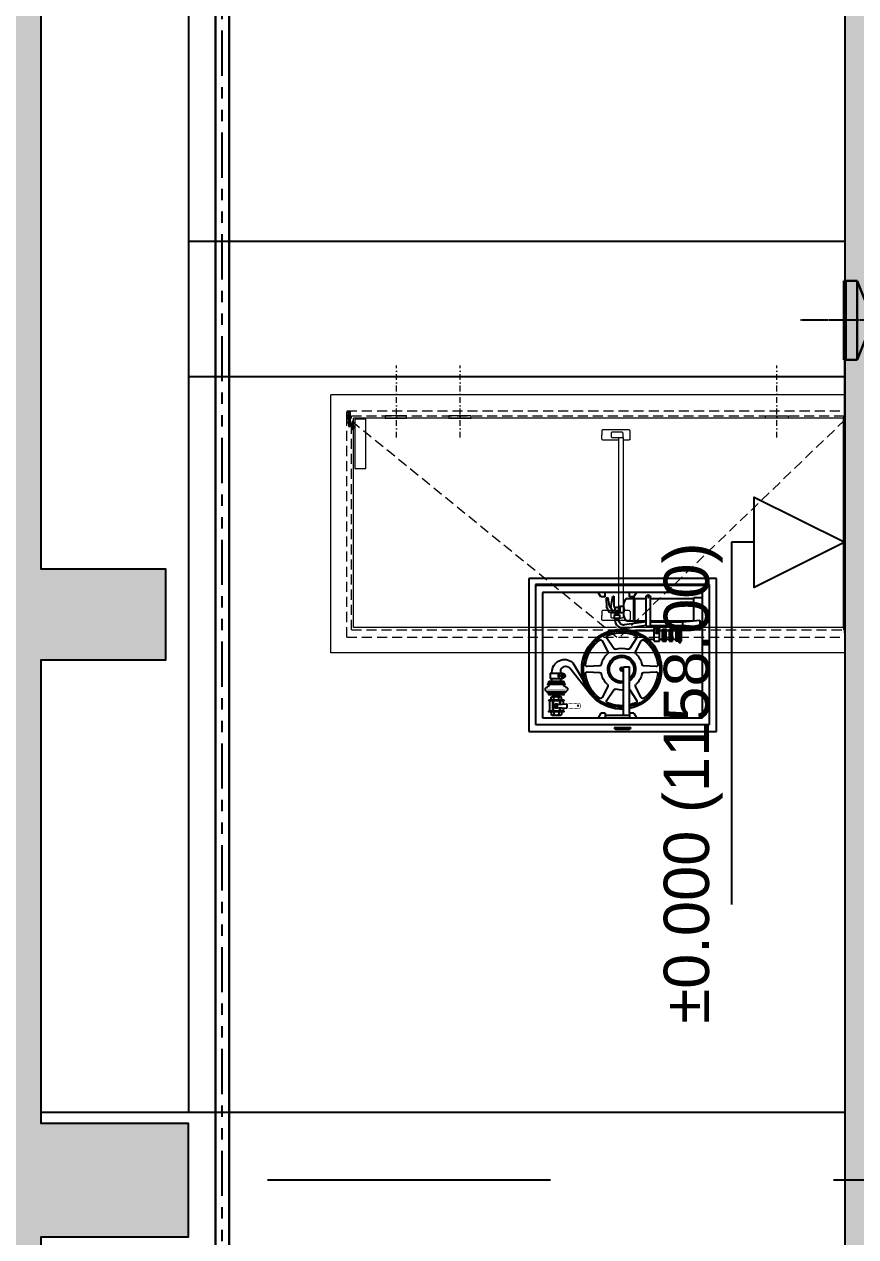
# Model space of a CAD drawing. Header units: millimetres. Extents: x -379292 to 1221486, y 92049 to 447512.
# Drawn here: x -33149 to -29476, y 224369 to 229727 of the extents above; entities that cross this region are included whole.
import ezdxf

# ---------------------------------------------------------------- set-up
doc = ezdxf.new("R2010")
doc.units = ezdxf.units.MM
for name, pattern in [('ACISOTGB', [9, 4, -1, 1, -1, 1, -1]), ('CENTER', [2, 1.25, -0.25, 0.25, -0.25]), ('DASHDOT', [25.4, 12.7, -6.35, 0, -6.35]), ('HIDDEN', [9.525, 6.35, -3.175]), ('SOGUKSU1', [72, 60, -6, 0, -6])]:
    doc.linetypes.add(name, pattern=pattern)
for name, color, linetype in [('05_AXIS', 211, 'CENTER'), ('05_CLADDING ALUMINIUM', 1, 'Continuous'), ('05_CONCRETE', 6, 'Continuous'), ('05_CONCRETE VIEW', 142, 'Continuous'), ('05_HATCH CONCRETE', 141, 'Continuous'), ('05_SECTION LEVEL', 2, 'Continuous'), ('1-PISSU-BORUSU', 6, 'PIS')]:
    doc.layers.add(name, color=color, linetype=linetype)
for name, color, linetype, lineweight in [('05_AXIS EQUIPMENT', 8, 'DASHDOT', 9), ('05_VIEW 1', 8, 'Continuous', 9), ('1-MIMARI', 8, 'Continuous', 9), ('1-YANGIN BORUSU-2', 5, 'SOGUKSU1', 30), ('1-YANGIN BORUSU-3', 1, 'SOGUKSU1', 30)]:
    doc.layers.add(name, color=color, linetype=linetype, lineweight=lineweight)
doc.styles.get("Standard").update_dxf_attribs({"font": 'segoeuil.ttf'})
doc.styles.add('YAZI-3', font='arial.ttf', dxfattribs={"height": 3})
doc.linetypes.add('PIS', pattern='A,2.5,-0.09,[")",Standard,S=0.1,R=0,X=0,Y=-0.05],-0.035', length=2.625)

# ---------------------------------------------------------------- blocks, each defined once
blk = doc.blocks.new('*U1055')
at = {"ltscale": 7}
for p, q in [((-70, 0), (-70, 2270)), ((1070, 2270), (-70, 2270)), ((1070, 0), (1070, 2270)), ((32, 0), (32, 2170)), ((958, 2170), (32, 2170)), ((958, 1008.5), (958, 2170)), ((958, 0), (958, 991.5))]:
    blk.add_line(p, q, dxfattribs=at)
at = {"linetype": 'HIDDEN', "ltscale": 7}
for p, q in [((0, 2200), (0, 0)), ((1000, 2200), (0, 2200)), ((1000, 2200), (1000, 0)), ((22, 2180), (22, 5)), ((968, 2180), (22, 2180)), ((968, 2180), (968, 1008.3)), ((968, 991.7), (968, 5)), ((968, 5), (22, 5))]:
    blk.add_line(p, q, dxfattribs=at)
for p, q in [((118.5, 999.9), (892.7, 999.9)), ((118.5, 979.9), (911.6, 979.9))]:
    blk.add_line(p, q)
at = {"ltscale": 4}
for points in [[(19.4, 2185), (54.1, 2185), (54.1, 2200.4), (4.4, 2200.4), (4.4, 2185), (19.4, 2185)], [(57.5, 2186.5), (57.5, 2181.5)], [(63.7, 2181.5), (63.7, 2185.8)], [(75.8, 2174.3), (75.8, 2165), (67.8, 2165), (67.8, 2174.3)]]:
    blk.add_lwpolyline(points, dxfattribs=at)
for points in [[(38.2, 2200.4), (17, 2200.4), (17, 2197.9), (38.2, 2197.9)], [(38.2, 2187.4), (17, 2187.4), (17, 2185), (38.2, 2185)], [(17.1, 2196), (69.5, 2193), (69.5, 2185.8), (17.1, 2188.8)], [(37, 2165), (254.8, 2165), (254.8, 2116.5), (37, 2116.5)], [(55.3, 2181.5), (82.9, 2181.5), (82.9, 2174.3), (55.3, 2174.3)]]:
    blk.add_lwpolyline(points, close=True, dxfattribs=at)
at = {"linetype": 'HIDDEN', "ltscale": 7, "flags": 128}
blk.add_lwpolyline([(45, 2178), (1005, 1000), (45, 5)], dxfattribs=at)
at = {"ltscale": 7}
for points in [[(22, 1937), (22, 2030), (32, 2030), (32, 1937)], [(22, 1650), (22, 1750), (32, 1750), (32, 1650)], [(22, 350), (22, 250), (32, 250), (32, 350)]]:
    blk.add_lwpolyline(points, close=True, dxfattribs=at)
for points in [[(124, 948.9), (89, 948.9, -0.414214), (84, 953.9), (84, 1068.9, -0.414214), (89, 1073.9), (106.5, 1073.9)], [(129, 999.9), (129, 1068.9, 0.414214), (124, 1073.9), (106.5, 1073.9)], [(882.2, 999.9), (882.2, 1068.9, -0.414214), (887.2, 1073.9), (904.7, 1073.9)], [(887.2, 948.9), (922.2, 948.9, 0.414214), (927.2, 953.9), (927.2, 1068.9, 0.414214), (922.2, 1073.9), (904.7, 1073.9)], [(124, 948.9, 0.414214), (129, 953.9), (129, 979.9)], [(887.2, 948.9, -0.414214), (882.2, 953.9), (882.2, 979.9)]]:
    blk.add_lwpolyline(points, format="xyb")
at = {"ltscale": 20}
for points in [[(99.5, 979.9, -0.414214), (94.5, 984.9), (94.5, 1027, -0.414214), (99.5, 1032), (113.5, 1032, -0.414214), (118.5, 1027), (118.5, 979.9), (99.5, 979.9)], [(911.6, 979.9, 0.414214), (916.6, 984.9), (916.6, 1027, 0.414214), (911.6, 1032), (897.7, 1032, 0.414214), (892.7, 1027), (892.7, 979.9), (911.6, 979.9)]]:
    blk.add_lwpolyline(points, format="xyb", dxfattribs=at)
at = {"ltscale": 4}
blk.add_circle((9.7, 2191.9), 2.92, dxfattribs=at)
blk.add_arc((48.8, 2191.9), 2.92, 48.6465, 124.668, dxfattribs=at)
at = {"layer": '05_AXIS EQUIPMENT', "ltscale": 2}
for p, q in [((117.6, 1980), (-199.6, 1980)), ((117.6, 1700), (-199.6, 1700)), ((117.6, 300), (-199.6, 300))]:
    blk.add_line(p, q, dxfattribs=at)
at = {"layer": '05_CLADDING ALUMINIUM', "ltscale": 7}
blk.add_line((958, 4), (32, 4), dxfattribs=at)
blk = doc.blocks.new('1KESIT KOT1')
at = {"layer": '05_SECTION LEVEL', "color": 2}
for p, q in [((10, 4), (10, 5)), ((10, 5), (26, 5)), ((14, 0), (0, 0))]:
    blk.add_line(p, q, dxfattribs=at)
blk.add_lwpolyline([(10, 0), (12, 4), (8, 4)], close=True, dxfattribs=at)
at = {"layer": '05_SECTION LEVEL', "style": 'YAZI-3'}
blk.add_attdef('+00.000', (10, 6), '', height=2, dxfattribs=at)
blk = doc.blocks.new('A$C6a8db8d0')
at = {"layer": '05_HATCH CONCRETE', "ltscale": 25}
h = blk.add_hatch(dxfattribs=at)
h.set_pattern_fill('ANSI33', color=256, scale=1.5, angle=180, style=0)
h.set_pattern_definition([(225, (-88179.537, -273658.197), (6.7351921, -6.7351921), []), (225, (-88186.273, -273658.197), (6.7351921, -6.7351921), [4.7625, -2.38125])])
h.paths.add_polyline_path([(5815, 1180), (5795, 1180), (5795, 1160), (-1895, 1160), (-1895, 1080), (-1845, 1080), (-1845, 1145), (-1635, 1145), (-1635, 1090), (-1595, 1090), (-1595, 1145), (-1335, 1145), (-1335, 1090), (-1295, 1090), (-1295, 1145), (-1090, 1145), (-1090, 1080), (-1040, 1080), (-1040, 1145), (-835, 1145), (-835, 1090), (-795, 1090), (-795, 1145), (-535, 1145), (-535, 1090), (-495, 1090), (-495, 1145), (-290, 1145), (-290, 1080), (-240, 1080), (-240, 1145), (-35, 1145), (-35, 1090), (5, 1090), (5, 1145), (265, 1145), (265, 1090), (305, 1090), (305, 1145), (510, 1145), (510, 1080), (560, 1080), (560, 1145), (765, 1145), (765, 1090), (805, 1090), (805, 1145), (1065, 1145), (1065, 1090), (1105, 1090), (1105, 1145), (1310, 1145), (1310, 1080), (1360, 1080), (1360, 1145), (1565, 1145), (1565, 1090), (1605, 1090), (1605, 1145), (1865, 1145), (1865, 1090), (1905, 1090), (1905, 1145), (2110, 1145), (2110, 1080), (2160, 1080), (2160, 1145), (2365, 1145), (2365, 1090), (2405, 1090), (2405, 1145), (2665, 1145), (2665, 1090), (2705, 1090), (2705, 1145), (2910, 1145), (2910, 1080), (2960, 1080), (2960, 1145), (3165, 1145), (3165, 1090), (3205, 1090), (3205, 1145), (3465, 1145), (3465, 1090), (3505, 1090), (3505, 1145), (3710, 1145), (3710, 1080), (3760, 1080), (3760, 1145), (3965, 1145), (3965, 1090), (4005, 1090), (4005, 1145), (4265, 1145), (4265, 1090), (4305, 1090), (4305, 1145), (4510, 1145), (4510, 1080), (4560, 1080), (4560, 1145), (4765, 1145), (4765, 1090), (4805, 1090), (4805, 1145), (5065, 1145), (5065, 1090), (5105, 1090), (5105, 1145), (5310, 1145), (5310, 1080), (5360, 1080), (5360, 1145), (5540, 1145), (5540, 1090), (5580, 1090), (5580, 1145), (5765, 1145), (5765, 1080), (5815, 1080)])
at = {"layer": '05_HATCH CONCRETE', "ltscale": 25, "transparency": 33554671}
h = blk.add_hatch(dxfattribs=at)
h.set_pattern_fill('ANSI33', color=256, scale=1.5, angle=180)
h.set_pattern_definition([(225, (-8686.666, 32930.851), (6.735192, -6.735192), []), (225, (-8693.402, 32930.851), (6.735192, -6.735192), [4.7625, -2.38125])])
h.paths.add_polyline_path([(-8675, 790), (-8675, 420), (-8725, 420), (-8725, 370), (9165, 370), (9165, 420), (9115, 420), (9115, 810), (9095, 810), (9095, 790), (5815, 790), (5815, 810), (5795, 810), (5795, 790), (-1895, 790), (-1895, 710), (-1845, 710), (-1845, 775), (-1635, 775), (-1635, 720), (-1595, 720), (-1595, 775), (-1335, 775), (-1335, 720), (-1295, 720), (-1295, 775), (-1090, 775), (-1090, 710), (-1040, 710), (-1040, 775), (-835, 775), (-835, 720), (-795, 720), (-795, 775), (-535, 775), (-535, 720), (-495, 720), (-495, 775), (-290, 775), (-290, 710), (-240, 710), (-240, 775), (-35, 775), (-35, 720), (5, 720), (5, 775), (265, 775), (265, 720), (305, 720), (305, 775), (510, 775), (510, 710), (560, 710), (560, 775), (765, 775), (765, 720), (805, 720), (805, 775), (1065, 775), (1065, 720), (1105, 720), (1105, 775), (1310, 775), (1310, 710), (1360, 710), (1360, 775), (1565, 775), (1565, 720), (1605, 720), (1605, 775), (1865, 775), (1865, 720), (1905, 720), (1905, 775), (2110, 775), (2110, 710), (2160, 710), (2160, 775), (2365, 775), (2365, 720), (2405, 720), (2405, 775), (2665, 775), (2665, 720), (2705, 720), (2705, 775), (2910, 775), (2910, 710), (2960, 710), (2960, 775), (3165, 775), (3165, 720), (3205, 720), (3205, 775), (3465, 775), (3465, 720), (3505, 720), (3505, 775), (3710, 775), (3710, 710), (3760, 710), (3760, 775), (3965, 775), (3965, 720), (4005, 720), (4005, 775), (4265, 775), (4265, 720), (4305, 720), (4305, 775), (4510, 775), (4510, 710), (4560, 710), (4560, 775), (4765, 775), (4765, 720), (4805, 720), (4805, 775), (5065, 775), (5065, 720), (5105, 720), (5105, 775), (5310, 775), (5310, 710), (5360, 710), (5360, 775), (5540, 775), (5540, 720), (5580, 720), (5580, 775), (5760, 775), (5760, 710), (5810, 710), (5810, 775), (6110, 775), (6110, 710), (6160, 710), (6160, 775), (6365, 775), (6365, 720), (6405, 720), (6405, 775), (6665, 775), (6665, 720), (6705, 720), (6705, 775), (6910, 775), (6910, 710), (6960, 710), (6960, 775), (7165, 775), (7165, 720), (7205, 720), (7205, 775), (7465, 775), (7465, 720), (7505, 720), (7505, 775), (7710, 775), (7710, 710), (7760, 710), (7760, 775), (7965, 775), (7965, 720), (8005, 720), (8005, 775), (8265, 775), (8265, 720), (8305, 720), (8305, 775), (8510, 775), (8510, 710), (8560, 710), (8560, 775), (8790, 775), (8790, 720), (8830, 720), (8830, 775), (9085, 775), (9085, 420), (-8645, 420), (-8645, 775), (-8270, 775), (-8270, 710), (-8220, 710), (-8220, 775), (-8015, 775), (-8015, 720), (-7975, 720), (-7975, 775), (-7715, 775), (-7715, 720), (-7675, 720), (-7675, 775), (-7470, 775), (-7470, 710), (-7420, 710), (-7420, 775), (-7215, 775), (-7215, 720), (-7175, 720), (-7175, 775), (-6915, 775), (-6915, 720), (-6875, 720), (-6875, 775), (-6670, 775), (-6670, 710), (-6620, 710), (-6620, 775), (-6415, 775), (-6415, 720), (-6375, 720), (-6375, 775), (-6115, 775), (-6115, 720), (-6075, 720), (-6075, 775), (-5870, 775), (-5870, 710), (-5820, 710), (-5820, 775), (-5615, 775), (-5615, 720), (-5575, 720), (-5575, 775), (-5315, 775), (-5315, 720), (-5275, 720), (-5275, 775), (-5070, 775), (-5070, 710), (-5020, 710), (-5020, 775), (-4815, 775), (-4815, 720), (-4775, 720), (-4775, 775), (-4515, 775), (-4515, 720), (-4475, 720), (-4475, 775), (-4270, 775), (-4270, 710), (-4220, 710), (-4220, 775), (-4015, 775), (-4015, 720), (-3975, 720), (-3975, 775), (-3715, 775), (-3715, 720), (-3675, 720), (-3675, 775), (-3470, 775), (-3470, 710), (-3420, 710), (-3420, 775), (-3215, 775), (-3215, 720), (-3175, 720), (-3175, 775), (-2915, 775), (-2915, 720), (-2875, 720), (-2875, 775), (-2670, 775), (-2670, 710), (-2620, 710), (-2620, 775), (-2435, 775), (-2435, 720), (-2395, 720), (-2395, 775), (-2175, 775), (-2175, 720), (-2135, 720), (-2135, 775), (-1955, 775), (-1955, 710), (-1905, 710), (-1905, 790)])
at = {"layer": '05_AXIS', "ltscale": 500}
blk.add_line((3735, 170), (3735, 1660), dxfattribs=at)
at = {"layer": '05_CONCRETE'}
for points in [[(3505, 1145), (3710, 1145), (3710, 1080), (3760, 1080), (3760, 1145), (3965, 1145), (3965, 1090), (4005, 1090), (4005, 1145), (4265, 1145), (4265, 1090), (4305, 1090), (4305, 1145), (4510, 1145), (4510, 1080), (4560, 1080)], [(-8725, 370), (9165, 370), (9165, 420), (9115, 420), (9115, 810), (9095, 810), (9095, 790), (5815, 790), (5815, 810), (5795, 810), (5795, 790), (-1895, 790)]]:
    blk.add_lwpolyline(points, dxfattribs=at)
at = {"layer": '05_CONCRETE VIEW', "ltscale": 20, "flags": 128}
for points in [[(3765, 1145), (3765, 790)], [(4505, 1080), (3765, 1080)]]:
    blk.add_lwpolyline(points, dxfattribs=at)
at = {"layer": '05_CONCRETE VIEW', "color": 250, "ltscale": 20, "flags": 128}
for points in [[(4090, 790), (4090, 1080)], [(4150, 1080), (4150, 790)]]:
    blk.add_lwpolyline(points, dxfattribs=at)
at = {"layer": '05_SECTION LEVEL', "color": 7}
ref = blk.add_blockref('1KESIT KOT1', (4116.9, 790), dxfattribs=dict(at, xscale=-10, yscale=10, zscale=10))
ref.add_attrib('+00.000', '%%P0.000 (1158.00)', (3804.22, 850), dxfattribs={"height": 20, "style": 'YAZI-3'})
at = {"layer": '05_VIEW 1', "xscale": -0.1, "yscale": 0.1, "zscale": 0.1}
blk.add_blockref('*U1055', (4075, 790), dxfattribs=at)
blk = doc.blocks.new('A$C126178c8')
at = {"layer": '1-YANGIN BORUSU-2', "color": 30, "ltscale": 25}
for p, q in [((-12, 17.5), (-12, -17.5)), ((-6, 17.5), (-12, 17.5)), ((-11, 17.5), (-11, -17.5)), ((-1, 5), (-6, 17.5)), ((-6, 17.5), (-6, -17.5)), ((-1, 5), (0, 5)), ((-1, 5), (-1, -5)), ((0, 5), (0, -5)), ((-1, -5), (-6, -17.5)), ((-1, -5), (0, -5)), ((-6, -17.5), (-12, -17.5))]:
    blk.add_line(p, q, dxfattribs=at)
blk = doc.blocks.new('A$C3ECB51C4')
for p, q in [((0.719, 5.27), (0.067, 5.162)), ((0.067, 5.162), (0.078, 5.096)), ((0.078, 5.096), (0.655, 5.093)), ((0.165, 5.529), (0.14, 5.454)), ((0.14, 5.454), (0.656, 5.369)), ((0.72, 5.509), (0.165, 5.529)), ((0.655, 5.093), (0.779, 5.03)), ((0.656, 5.369), (0.817, 5.223)), ((1.012, 5.13), (0.719, 5.27)), ((1.012, 5.35), (0.72, 5.509)), ((1.012, 4.763), (1.012, 5.35)), ((1.012, 5.025), (1.154, 5.025)), ((1.012, 4.975), (1.154, 4.975)), ((1.012, 4.925), (1.154, 4.925)), ((1.154, 5.075), (1.371, 5.075)), ((1.154, 5.075), (1.154, 4.775)), ((1.371, 5.075), (1.371, 4.775)), ((1.371, 5.025), (1.432, 5.025)), ((0.197, 4.344), (0.197, 3.95)), ((0.672, 4.75), (0.749, 4.848)), ((0.672, 4.55), (0.672, 4.75)), ((0.672, 4.75), (1.022, 4.75)), ((1.022, 4.75), (0.945, 4.848)), ((1.012, 4.875), (1.154, 4.875)), ((1.012, 4.825), (1.154, 4.825)), ((1.022, 4.55), (1.022, 4.75)), ((1.154, 4.775), (1.371, 4.775)), ((1.371, 4.825), (1.432, 4.825)), ((1.497, 4.344), (1.497, 3.95)), ((1.557, 3.25), (1.729, 4.484)), ((1.759, 3.25), (1.927, 4.456)), ((1.497, 3.95), (0.197, 3.95)), ((0.197, 3.9), (0.197, 3.25)), ((1.497, 3.9), (0.197, 3.9)), ((1.497, 3.9), (1.497, 3.25)), ((1.797, 3.25), (0.109, 3.25)), ((1.797, 3), (0.109, 3)), ((0.197, 3), (0.197, 0.5)), ((1.497, 3), (1.497, 0.546)), ((1.557, 3), (1.557, 1.146)), ((1.757, 3), (1.757, 1.146)), ((1.797, 3.25), (1.797, 3)), ((1.557, 1.146), (1.457, 0.146)), ((1.557, 1.146), (1.757, 1.146)), ((1.857, 0.146), (1.757, 1.146)), ((1.493, 0.5), (0.147, 0.5)), ((0.147, 0.5), (0.147, 0)), ((1.547, 0), (0.147, 0)), ((1.457, 0.146), (1.857, 0.146)), ((1.547, 0.146), (1.547, 0))]:
    blk.add_line(p, q)
for centre, radius in [((0.847, 4.925), 0.125), ((0.123, 3.125), 0.0315)]:
    blk.add_circle(centre, radius)
for centre, radius, start, end in [((1.432, 4.525), 0.5, 352.0773, 90), ((0.297, 4.344), 0.1, 113.88886, 180), ((0.847, 3.102), 1.458, 96.89299, 113.88886), ((0.847, 4.981), 0.466, 247.92234, 292.07766), ((0.847, 3.102), 1.458, 66.11114, 83.10701), ((1.432, 4.525), 0.3, 352.0773, 90), ((1.397, 4.344), 0.1, 0, 66.11114), ((0.197, 3.925), 0.025, 90, 270), ((1.497, 3.925), 0.025, 270, 90), ((0.123, 3.125), 0.126, 96.59318, 263.40682)]:
    blk.add_arc(centre, radius, start, end)
blk = doc.blocks.new('A$C68f44e63')
h = blk.add_hatch()
h.set_pattern_fill('ANSI37', color=256, scale=384, style=0)
h.set_pattern_definition([(45, (-7293.716, 2464.556), (-33.94113, 33.94113), []), (135, (-7293.716, 2464.556), (-33.94113, -33.94113), [])])
h.paths.add_polyline_path([(-614, 2227), (-614, 2381), (-1152, 2381), (-1152, 2227)])
h.paths.add_polyline_path([(-614, 1935), (-614, 2074), (-1152, 2074), (-1152, 1935)])
h.paths.add_polyline_path([(-614, 1644), (-614, 1782), (-1152, 1782), (-1152, 1644)])
at = {"color": 1}
for p, q in [((-3379, 0), (-3379, 8294)), ((-3379, 8294), (3379, 8294)), ((3379, 8294), (3379, 0)), ((-3126, 307), (-3126, 7987)), ((-3126, 7987), (3072, 7987)), ((-3072, 7705), (-3126, 7705)), ((-3072, 307), (-3072, 7987)), ((-2765, 614), (-2765, 7680)), ((-2765, 7680), (2765, 7680)), ((2765, 7680), (2765, 614)), ((3072, 7987), (3072, 307)), ((-3072, 7423), (-3126, 7423)), ((-3072, 7141), (-3126, 7141)), ((798, 7265), (770, 7265)), ((1167, 7265), (1029, 7265)), ((-3072, 6860), (-3126, 6860)), ((-3072, 6578), (-3126, 6578)), ((1751, 5544), (583, 6470)), ((798, 6881), (726, 6881)), ((1167, 6881), (1029, 6881)), ((-3072, 6296), (-3126, 6296)), ((-3072, 6014), (-3126, 6014)), ((337, 6341), (1134, 5876)), ((-3072, 5732), (-3126, 5732)), ((-3072, 5450), (-3126, 5450)), ((-3072, 5168), (-3126, 5168)), ((-3072, 4886), (-3126, 4886)), ((-2573, 5107), (-2765, 5222)), ((-2573, 4915), (-2765, 4915)), ((-2573, 4915), (-2573, 5107)), ((2573, 5107), (2765, 5222)), ((2573, 4915), (2573, 5107)), ((2573, 4915), (2765, 4915)), ((2650, 4915), (2650, 3840)), ((-3072, 4604), (-3126, 4604)), ((-3072, 4322), (-3126, 4322)), ((3192, 4454), (3192, 3840)), ((3269, 4454), (3269, 3840)), ((-3072, 4040), (-3126, 4040)), ((-3072, 3759), (-3126, 3759)), ((-2573, 3840), (-2765, 3840)), ((-2573, 3648), (-2573, 3840)), ((2650, 4109), (511, 4109)), ((511, 4109), (511, 3840)), ((2573, 3840), (511, 3840)), ((2573, 3648), (2573, 3840)), ((2573, 3840), (2765, 3840)), ((-3072, 3477), (-3126, 3477)), ((-2573, 3648), (-2765, 3533)), ((-1075, 2749), (-1075, 3695)), ((2573, 3648), (2765, 3533)), ((-3072, 3195), (-3126, 3195)), ((-3072, 2913), (-3126, 2913)), ((-691, 2749), (-691, 3004)), ((-3072, 2631), (-3126, 2631)), ((-3072, 2349), (-3126, 2349)), ((-1075, 2381), (-1075, 2519)), ((-1075, 2074), (-1075, 2227)), ((-691, 2381), (-691, 2519)), ((-691, 2074), (-691, 2227)), ((-3072, 2067), (-3126, 2067)), ((-3072, 1785), (-3126, 1785)), ((-1075, 1782), (-1075, 1935)), ((-691, 1782), (-691, 1935)), ((-3072, 1503), (-3126, 1503)), ((-3072, 1221), (-3126, 1221)), ((-3072, 939), (-3126, 939)), ((-3072, 658), (-3126, 658)), ((2765, 614), (-2765, 614)), ((3379, 0), (-3379, 0)), ((3072, 307), (-3126, 307))]:
    blk.add_line(p, q, dxfattribs=at)
at = {"color": 151}
for p, q in [((1348, 7390), (1455, 7573)), ((1455, 7573), (1547, 7573)), ((1621, 7496), (1547, 7573)), ((1167, 7265), (1029, 7265)), ((1167, 6751), (1167, 7395)), ((1272, 7434), (1198, 7395)), ((1198, 6751), (1198, 7395)), ((1272, 6713), (1272, 7434)), ((1302, 6713), (1302, 7434)), ((1348, 7390), (1302, 7390)), ((1616, 6651), (1616, 7496)), ((1616, 7496), (1639, 7496)), ((1639, 6651), (1639, 7496)), ((1732, 7381), (1639, 7477)), ((1639, 7381), (1732, 7381)), ((1639, 7104), (1732, 7104)), ((1639, 7043), (1732, 7043)), ((1732, 6751), (1732, 7395)), ((1762, 6751), (1762, 7395)), ((1198, 6751), (1272, 6713)), ((1348, 6757), (1302, 6757)), ((1348, 6757), (1455, 6574)), ((1455, 6574), (1547, 6574)), ((1621, 6651), (1547, 6574)), ((1616, 6651), (1639, 6651)), ((1732, 6766), (1639, 6670)), ((1639, 6766), (1732, 6766))]:
    blk.add_line(p, q, dxfattribs=at)
at = {"color": 5}
for p, q in [((798, 7342), (798, 6804)), ((798, 7342), (1029, 7342)), ((1029, 7342), (1029, 6804)), ((882, 6843), (931, 6758)), ((896, 6851), (945, 6766)), ((-614, 2749), (-1152, 2749)), ((-614, 2749), (-614, 2519)), ((-1114, 2666), (-1198, 2617)), ((-1106, 2652), (-1190, 2603)), ((-614, 2519), (-1152, 2519))]:
    blk.add_line(p, q, dxfattribs=at)
at = {"color": 6}
for p, q in [((1833, 6901), (1833, 7246)), ((1987, 7304), (1862, 7304)), ((1987, 7189), (1862, 7189)), ((1987, 6751), (1987, 7395)), ((2018, 6751), (2018, 7395)), ((2018, 7381), (2478, 7381)), ((2018, 7238), (2478, 7238)), ((2018, 7215), (2478, 7215)), ((2186, 7000), (2158, 6613)), ((2309, 7000), (2338, 6613)), ((2478, 6751), (2478, 7395)), ((2509, 6751), (2509, 7395)), ((2509, 7304), (2634, 7304)), ((2509, 7189), (2634, 7189)), ((2663, 6901), (2663, 7246)), ((1987, 6958), (1862, 6958)), ((1987, 6843), (1862, 6843)), ((2018, 6931), (2182, 6931)), ((2018, 6908), (2180, 6908)), ((2018, 6766), (2169, 6766)), ((2158, 6613), (2338, 6613)), ((2314, 6931), (2478, 6931)), ((2316, 6908), (2478, 6908)), ((2326, 6766), (2478, 6766)), ((2509, 6958), (2634, 6958)), ((2509, 6843), (2634, 6843))]:
    blk.add_line(p, q, dxfattribs=at)
for p, q in [((471, 5154), (502, 5705)), ((742, 5705), (772, 5154)), ((-292, 4539), (-754, 4841)), ((-634, 5049), (-141, 4800)), ((1385, 4800), (1877, 5049)), ((1997, 4841), (1535, 4539)), ((-754, 3530), (-292, 3832)), ((545, 4186), (698, 4186)), ((622, 4262), (622, 4109)), ((1535, 3832), (1997, 3530)), ((-141, 3571), (-634, 3322)), ((502, 2666), (471, 3218)), ((772, 3218), (742, 2666)), ((1877, 3322), (1385, 3571)), ((-614, 2381), (-1152, 2381)), ((-1152, 2381), (-1152, 2227)), ((-614, 2227), (-1152, 2227)), ((-614, 2381), (-614, 2227)), ((-564, 1644), (-1202, 1644)), ((-614, 2074), (-1152, 2074)), ((-1152, 2074), (-1152, 1935)), ((-614, 1935), (-1152, 1935)), ((-614, 1782), (-1152, 1782)), ((-1152, 1644), (-1152, 1782)), ((-614, 2074), (-614, 1935)), ((-614, 1644), (-614, 1782)), ((-564, 1590), (-1202, 1590)), ((-1152, 1536), (-1152, 1590)), ((-614, 1536), (-1152, 1536)), ((-1114, 1536), (-1114, 1590)), ((-653, 1536), (-653, 1590)), ((-614, 1536), (-614, 1590))]:
    blk.add_line(p, q)
at = {"color": 5}
for points in [[(875, 6968), (875, 6989), (952, 6989), (952, 6968)], [(875, 6912), (875, 6933), (952, 6933), (952, 6912)], [(-1045, 2673), (-1024, 2673), (-1024, 2596), (-1045, 2596)], [(-989, 2673), (-968, 2673), (-968, 2596), (-989, 2596)]]:
    blk.add_lwpolyline(points, close=True, dxfattribs=at)
at = {"color": 151, "const_width": 11.5}
blk.add_lwpolyline([(1348, 6757), (1424, 6757), (1424, 6680), (1501, 6680), (1501, 7467), (1424, 7467), (1424, 7390), (1348, 7390)], dxfattribs=at)
at = {"color": 1, "const_width": 23}
blk.add_lwpolyline([(2338, 6613), (2373, 6122, -0.435679), (2258, 5998), (2237, 5998, -0.435679), (2123, 6122), (2158, 6613)], format="xyb", dxfattribs=at)
at = {"color": 6}
blk.add_circle((2248, 7073), 52.8, dxfattribs=at)
at = {"color": 5}
for centre in [(914, 6804), (-1152, 2634)]:
    blk.add_circle(centre, 49.5, dxfattribs=at)
at = {"color": 1}
blk.add_circle((2237, 6113), 12, dxfattribs=at)
blk.add_circle((622, 4186), 76.8)
for centre, radius, start, end in [((748, 6712), 554, 87.7735, 221.999), ((726, 6651), 230, 90, 231.5782), ((3230, 4454), 38.4, 0, 180), ((3230, 3840), 38.4, 180, 0)]:
    blk.add_arc(centre, radius, start, end, dxfattribs=at)
at = {"color": 151}
for centre, start, end in [((1182, 7395), 0, 180), ((1287, 7434), 0, 180), ((1747, 7395), 0, 180), ((1182, 6751), 180, 0), ((1287, 6713), 180, 0), ((1747, 6751), 180, 0)]:
    blk.add_arc(centre, 15.4, start, end, dxfattribs=at)
at = {"color": 6}
for centre, radius, start, end in [((1906, 7246), 72.5, 127.3712, 232.6288), ((2080, 7073), 247, 152.222, 207.778), ((2002, 7395), 15.4, 0, 180), ((2248, 7073), 96, 309.7918, 230.2082), ((2494, 7395), 15.4, 0, 180), ((2590, 7246), 72.5, 307.3712, 52.6288), ((2415, 7073), 247, 332.222, 27.778), ((1906, 6901), 72.5, 127.3712, 232.6288), ((2002, 6751), 15.4, 180, 0), ((2494, 6751), 15.4, 180, 0), ((2590, 6901), 72.5, 307.3712, 52.6288)]:
    blk.add_arc(centre, radius, start, end, dxfattribs=at)
at = {"color": 5}
for centre, start, end in [((914, 6804), 180, 0), ((-1152, 2634), 90, 270)]:
    blk.add_arc(centre, 115, start, end, dxfattribs=at)
for centre, radius, start, end in [((622, 4186), 1766, 357.5081, 348.7172), ((622, 4186), 1690, 357.3947, 348.1971), ((622, 4186), 1613, 97.3612, 142.6388), ((425, 5709), 76.8, 356.8599, 97.3612), ((818, 5709), 76.8, 82.6388, 183.1401), ((622, 4186), 1613, 37.3612, 82.6388), ((-796, 4777), 76.8, 56.8599, 157.3612), ((-599, 5118), 76.8, 142.6388, 243.1401), ((622, 4186), 922, 103.1437, 136.8563), ((395, 5158), 76.8, 283.1437, 356.8599), ((849, 5158), 76.8, 183.1401, 256.8563), ((622, 4186), 922, 43.1437, 76.8563), ((1843, 5118), 76.8, 296.8599, 37.3612), ((2039, 4777), 76.8, 22.6388, 123.1401), ((622, 4186), 1613, 157.3612, 202.6388), ((622, 4186), 922, 163.1437, 196.8563), ((-334, 4475), 76.8, 343.1437, 56.8599), ((-107, 4868), 76.8, 243.1401, 316.8563), ((622, 4186), 614, 352.8192, 325.7711), ((622, 4186), 538, 351.7868, 319.9948), ((1350, 4868), 76.8, 223.1437, 296.8599), ((1577, 4475), 76.8, 123.1401, 196.8563), ((622, 4186), 922, 355.2198, 16.8563), ((622, 4186), 1613, 357.2706, 22.6388), ((-334, 3896), 76.8, 303.1401, 16.8563), ((1577, 3896), 76.8, 226.9162, 236.8599), ((622, 4186), 1613, 337.3612, 347.6264), ((-796, 3594), 76.8, 202.6388, 303.1401), ((-599, 3253), 76.8, 116.8599, 217.3612), ((-107, 3503), 76.8, 43.1437, 116.8599), ((622, 4186), 922, 223.1437, 256.8563), ((395, 3213), 76.8, 3.1401, 76.8563), ((849, 3213), 76.8, 103.1437, 176.8599), ((622, 4186), 922, 283.1437, 316.8563), ((1350, 3503), 76.8, 63.1401, 136.8563), ((1843, 3253), 76.8, 322.6388, 63.1401), ((2039, 3594), 76.8, 236.8599, 337.3612), ((622, 4186), 1613, 217.3612, 262.6388), ((622, 4186), 1613, 277.3612, 322.6388), ((425, 2662), 76.8, 262.6388, 3.1401), ((818, 2662), 76.8, 176.8599, 277.3612), ((-1202, 1617), 26.9, 90, 270), ((-564, 1617), 26.9, 270, 90)]:
    blk.add_arc(centre, radius, start, end)
at = {"xscale": 767.9999999999927, "yscale": 767.9999999999927, "zscale": 767.9999999999927}
blk.add_blockref('A$C3ECB51C4', (-2659, 614), dxfattribs=at)
blk = doc.blocks.new('A$Cc4a6e48b')
at = {"color": 1, "linetype": 'ACISOTGB', "ltscale": 5}
blk.add_line((15, 10103.03), (15, 13817.34), dxfattribs=at)
at = {"layer": '1-PISSU-BORUSU', "color": 1, "linetype": 'CENTER', "ltscale": 7.5}
blk.add_line((386.03, 12740, 0), (270.47, 12740, 0), dxfattribs=at)
at = {"layer": '1-YANGIN BORUSU-3', "linetype": 'ByBlock', "ltscale": 25}
for p, q in [((12, 10100.02), (12, 13820.12)), ((18, 10100.02), (18, 13820))]:
    blk.add_line(p, q, dxfattribs=at)
at = {"ltscale": 25, "xscale": -0.01, "yscale": 0.01, "zscale": 0.01, "rotation": 90}
blk.add_blockref('A$C68f44e63', (233.28, 12592.04), dxfattribs=at)

msp = doc.modelspace()

# ---------------------------------------------------------------- block references
at = {"layer": '1-MIMARI', "ltscale": 25, "xscale": 10, "yscale": 10, "zscale": 10, "rotation": 90}
msp.add_blockref('A$C6a8db8d0', (-21624.5, 187268.8), dxfattribs=at)

# ---------------------------------------------------------------- next in the draw order: linework, layer by layer
at = {"layer": '1-PISSU-BORUSU', "color": 1, "linetype": 'CENTER', "ltscale": 7.5}
msp.add_line((-28564.2, 228418.7, 0), (-29719.8, 228418.7, 0), dxfattribs=at)

# ---------------------------------------------------------------- next in the draw order: block references
at = {"color": 30, "xscale": 10, "yscale": 10, "zscale": 10}
msp.add_blockref('A$Cc4a6e48b', (-32424.5, 101018.8), dxfattribs=at)
at = {"layer": '1-YANGIN BORUSU-2', "ltscale": 25, "xscale": 10, "yscale": 10, "zscale": 10}
msp.add_blockref('A$C126178c8', (-29409.5, 228418.7, 0), dxfattribs=at)

doc.saveas('drawing.dxf')
